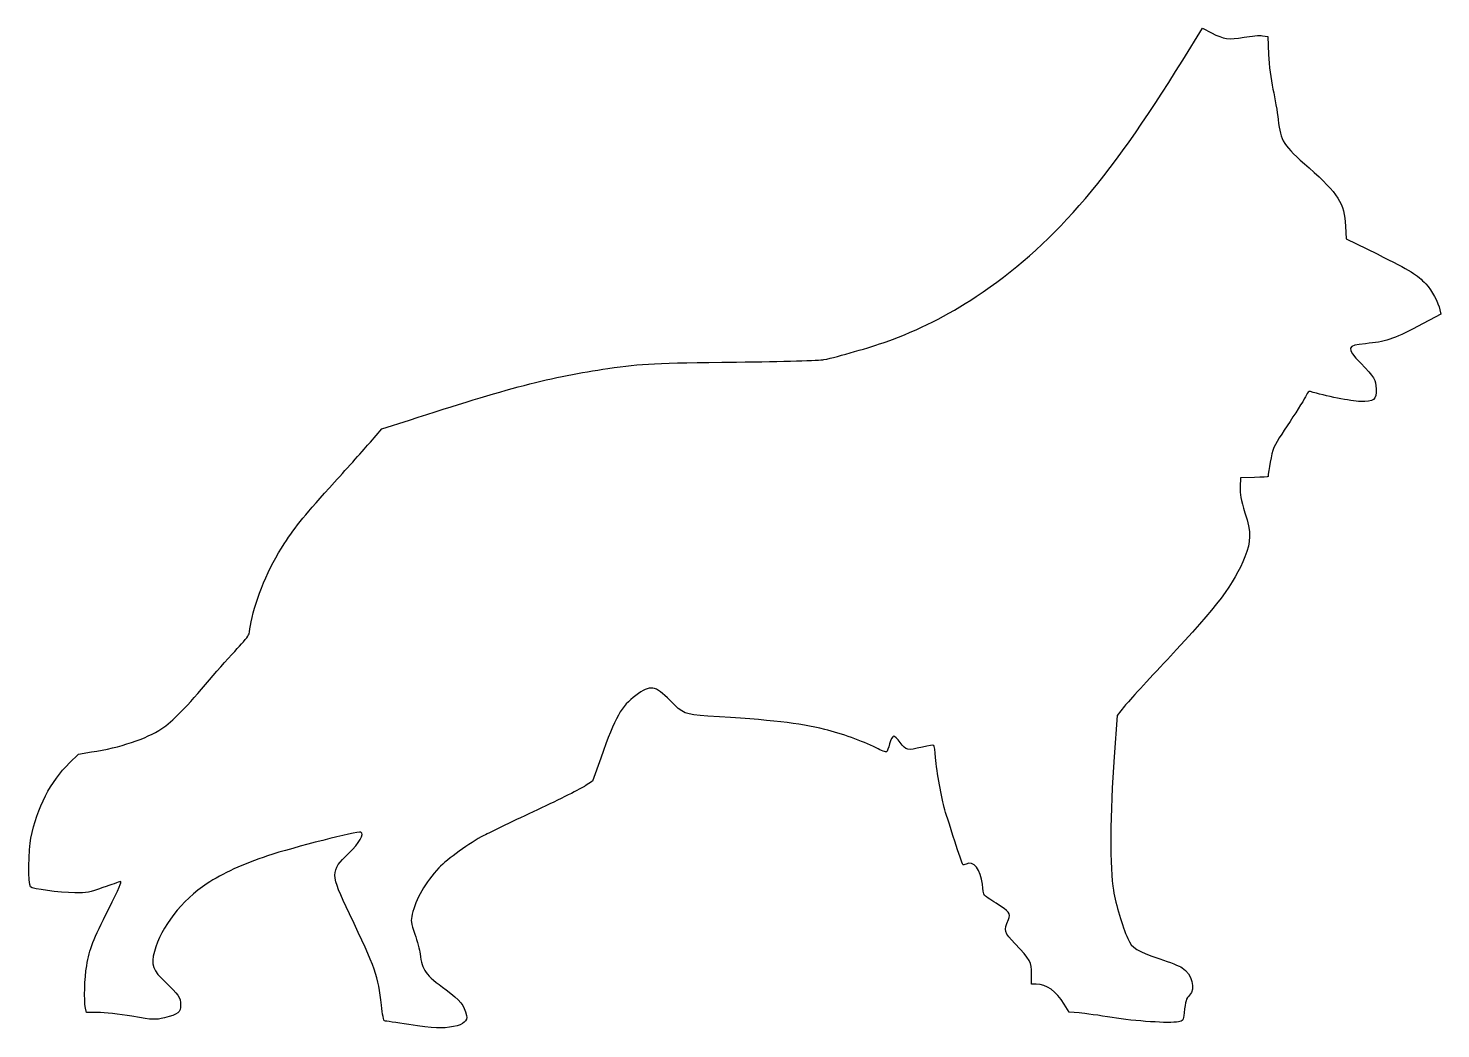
# Model space of a CAD drawing. Header units: centimetres. Extents: x -17.6 to 17.6, y -12.5 to 12.5.
import ezdxf

# ---------------------------------------------------------------- set-up
doc = ezdxf.new("R2010")
doc.units = ezdxf.units.CM
doc.header["$MEASUREMENT"] = 0
doc.layers.add('Layer 1', color=7, linetype='Continuous')

msp = doc.modelspace()

# ---------------------------------------------------------------- linework, layer by layer
at = {"layer": 'Layer 1'}
msp.add_open_spline([(11.2007, 11.684), (9.30628, 8.61836), (7.91987, 7.03086), (6.04309, 5.78203), (6.04309, 5.78203), (5.29873, 5.28814), (4.63903, 4.95653), (3.79237, 4.65314), (3.79237, 4.65314), (3.41137, 4.51556), (2.5894, 4.2792), (2.24015, 4.20511), (2.24015, 4.20511), (2.13784, 4.18394), (1.23473, 4.15925), (0.05293, 4.14514), (0.05293, 4.14514), (-1.98965, 4.12397), (-2.27893, 4.10986), (-3.15735, 3.98286), (-3.15735, 3.98286), (-4.5226, 3.78883), (-5.72204, 3.47839), (-8.11388, 2.69522), (-8.11388, 2.69522), (-8.11388, 2.69522), (-8.8018, 2.47297), (-8.8018, 2.47297), (-8.8018, 2.47297), (-8.8018, 2.47297), (-9.08755, 2.14489), (-9.08755, 2.14489), (-9.08755, 2.14489), (-9.2463, 1.96497), (-9.64847, 1.51695), (-9.98361, 1.14653), (-9.98361, 1.14653), (-10.71386, 0.33867), (-10.94669, 0.05645), (-11.24303, -0.39511), (-11.24303, -0.39511), (-11.62403, -0.97719), (-11.95564, -1.76389), (-12.065, -2.34597), (-12.065, -2.34597), (-12.08617, -2.46239), (-12.11086, -2.59644), (-12.12144, -2.6423), (-12.12144, -2.6423), (-12.13202, -2.69169), (-12.26255, -2.85749), (-12.41425, -3.01272), (-12.41425, -3.01272), (-12.56594, -3.17147), (-12.87639, -3.52072), (-13.10569, -3.79236), (-13.10569, -3.79236), (-13.65955, -4.44853), (-14.04761, -4.84717), (-14.29808, -5.00944), (-14.29808, -5.00944), (-14.68614, -5.26697), (-15.3423, -5.48569), (-16.05139, -5.59152), (-16.05139, -5.59152), (-16.05139, -5.59152), (-16.383, -5.64444), (-16.383, -5.64444), (-16.383, -5.64444), (-16.383, -5.64444), (-16.60525, -5.86316), (-16.60525, -5.86316), (-16.60525, -5.86316), (-17.07797, -6.33235), (-17.40958, -6.97794), (-17.57186, -7.74347), (-17.57186, -7.74347), (-17.6283, -8.01511), (-17.63536, -8.90764), (-17.58244, -8.96055), (-17.58244, -8.96055), (-17.526, -9.01699), (-16.86983, -9.10872), (-16.47472, -9.11224), (-16.47472, -9.11224), (-16.17133, -9.11577), (-16.1043, -9.10166), (-15.76916, -8.98171), (-15.76916, -8.98171), (-15.56455, -8.91115), (-15.37052, -8.8406), (-15.33524, -8.83002), (-15.33524, -8.83002), (-15.28938, -8.81591), (-15.36699, -8.99935), (-15.62452, -9.51088), (-15.62452, -9.51088), (-16.01963, -10.29405), (-16.10077, -10.50219), (-16.17485, -10.93257), (-16.17485, -10.93257), (-16.22777, -11.23596), (-16.24541, -11.79335), (-16.2066, -11.9909), (-16.2066, -11.9909), (-16.2066, -11.9909), (-16.18191, -12.10026), (-16.18191, -12.10026), (-16.18191, -12.10026), (-16.18191, -12.10026), (-15.89616, -12.10026), (-15.89616, -12.10026), (-15.89616, -12.10026), (-15.74094, -12.10026), (-15.35641, -12.14259), (-15.04597, -12.19551), (-15.04597, -12.19551), (-14.48505, -12.28723), (-14.47447, -12.29076), (-14.23458, -12.23079), (-14.23458, -12.23079), (-13.88886, -12.14612), (-13.82889, -12.09673), (-13.82889, -11.91329), (-13.82889, -11.91329), (-13.82889, -11.72632), (-13.88886, -11.63812), (-14.20283, -11.34885), (-14.20283, -11.34885), (-14.52386, -11.05252), (-14.57677, -10.90435), (-14.48505, -10.57627), (-14.48505, -10.57627), (-14.31572, -9.96244), (-13.80066, -9.29921), (-13.16919, -8.87941), (-13.16919, -8.87941), (-12.8023, -8.63599), (-12.24844, -8.38199), (-11.65577, -8.18797), (-11.65577, -8.18797), (-11.00666, -7.97278), (-9.40858, -7.56708), (-9.33096, -7.5953), (-9.33096, -7.5953), (-9.23218, -7.63411), (-9.36271, -7.86341), (-9.63082, -8.12447), (-9.63082, -8.12447), (-10.09296, -8.5725), (-10.09296, -8.62894), (-9.60965, -9.63789), (-9.60965, -9.63789), (-8.95701, -11.00667), (-8.89351, -11.19011), (-8.8159, -11.91683), (-8.8159, -11.91683), (-8.79121, -12.14966), (-8.75593, -12.31194), (-8.73476, -12.31194), (-8.73476, -12.31194), (-8.71359, -12.31194), (-8.44195, -12.35427), (-8.13151, -12.40013), (-8.13151, -12.40013), (-7.50004, -12.49891), (-7.29895, -12.50596), (-7.00968, -12.44952), (-7.00968, -12.44952), (-6.76274, -12.40013), (-6.6569, -12.31194), (-6.68865, -12.17788), (-6.68865, -12.17788), (-6.74862, -11.9133), (-6.84387, -11.79688), (-7.19665, -11.53582), (-7.19665, -11.53582), (-7.72229, -11.15482), (-7.79637, -11.05251), (-7.84929, -10.63624), (-7.84929, -10.63624), (-7.85987, -10.53746), (-7.91985, -10.31874), (-7.97982, -10.14235), (-7.97982, -10.14235), (-8.0786, -9.84954), (-8.08213, -9.81427), (-8.04685, -9.64493), (-8.04685, -9.64493), (-7.96571, -9.28862), (-7.70818, -8.8406), (-7.37657, -8.48782), (-7.37657, -8.48782), (-7.17196, -8.2691), (-6.60399, -7.85988), (-6.25474, -7.67996), (-6.25474, -7.67996), (-6.07835, -7.58824), (-5.4751, -7.29896), (-4.91771, -7.0379), (-4.91771, -7.0379), (-4.36032, -6.77684), (-3.82057, -6.50873), (-3.72179, -6.44171), (-3.72179, -6.44171), (-3.72179, -6.44171), (-3.54187, -6.32529), (-3.54187, -6.32529), (-3.54187, -6.32529), (-3.54187, -6.32529), (-3.33726, -5.74673), (-3.33726, -5.74673), (-3.33726, -5.74673), (-2.95979, -4.69545), (-2.82573, -4.45909), (-2.45884, -4.1804), (-2.45884, -4.1804), (-2.10253, -3.90876), (-1.97201, -3.92993), (-1.60512, -4.30387), (-1.60512, -4.30387), (-1.26998, -4.64606), (-1.24176, -4.65665), (-0.6632, -4.69545), (-0.6632, -4.69545), (0.97369, -4.79776), (1.59458, -4.87184), (2.2578, -5.03059), (2.2578, -5.03059), (2.68466, -5.13642), (3.19266, -5.31634), (3.54191, -5.49273), (3.54191, -5.49273), (3.67244, -5.55976), (3.79238, -5.60562), (3.80297, -5.59151), (3.80297, -5.59151), (3.81708, -5.58093), (3.84883, -5.4892), (3.88058, -5.39043), (3.88058, -5.39043), (3.9088, -5.29165), (3.95466, -5.20346), (3.97583, -5.1964), (3.97583, -5.1964), (4.00052, -5.18582), (4.07461, -5.2599), (4.14516, -5.35868), (4.14516, -5.35868), (4.29333, -5.56329), (4.30744, -5.56682), (4.70255, -5.47157), (4.70255, -5.47157), (4.85072, -5.43629), (4.98124, -5.41513), (4.9883, -5.42924), (4.9883, -5.42924), (4.99536, -5.43982), (5.01299, -5.57741), (5.02711, -5.73263), (5.02711, -5.73263), (5.05886, -6.1101), (5.17175, -6.73099), (5.25994, -7.03791), (5.25994, -7.03791), (5.34813, -7.33777), (5.68327, -8.36788), (5.70444, -8.40669), (5.70444, -8.40669), (5.7115, -8.4208), (5.7503, -8.41375), (5.78911, -8.39258), (5.78911, -8.39258), (5.96903, -8.29733), (6.16305, -8.53722), (6.19833, -8.89705), (6.19833, -8.89705), (6.20891, -9.02758), (6.22655, -9.14752), (6.24066, -9.16516), (6.24066, -9.16516), (6.25124, -9.18633), (6.38883, -9.27805), (6.54052, -9.36977), (6.54052, -9.36977), (6.87919, -9.57791), (6.91094, -9.62377), (6.84744, -9.77899), (6.84744, -9.77899), (6.73102, -10.05768), (6.74513, -10.10355), (7.00972, -10.37871), (7.00972, -10.37871), (7.39425, -10.78088), (7.426, -10.84085), (7.426, -11.13718), (7.426, -11.13718), (7.426, -11.13718), (7.426, -11.39471), (7.426, -11.39471), (7.426, -11.39471), (7.426, -11.39471), (7.54242, -11.39471), (7.54242, -11.39471), (7.54242, -11.39471), (7.807, -11.39471), (8.03631, -11.56052), (8.24092, -11.89213), (8.24092, -11.89213), (8.24092, -11.89213), (8.36086, -12.08969), (8.36086, -12.08969), (8.36086, -12.08969), (8.36086, -12.08969), (8.61486, -12.11086), (8.61486, -12.11086), (8.61486, -12.11086), (8.75597, -12.12497), (9.12639, -12.17436), (9.43683, -12.22728), (9.43683, -12.22728), (10.00833, -12.319), (10.86558, -12.37545), (11.09136, -12.33311), (11.09136, -12.33311), (11.2113, -12.30842), (11.21483, -12.30489), (11.236, -12.10733), (11.236, -12.10733), (11.26775, -11.80394), (11.28539, -11.75102), (11.37006, -11.66636), (11.37006, -11.66636), (11.52881, -11.50761), (11.43356, -11.14778), (11.18662, -10.98197), (11.18662, -10.98197), (11.12665, -10.93964), (10.87265, -10.84086), (10.6257, -10.75972), (10.6257, -10.75972), (10.05773, -10.57275), (9.93073, -10.49161), (9.82842, -10.25525), (9.82842, -10.25525), (9.68731, -9.93422), (9.53209, -9.41211), (9.46859, -9.04875), (9.46859, -9.04875), (9.37687, -8.54075), (9.38392, -7.08378), (9.48623, -5.71853), (9.48623, -5.71853), (9.48623, -5.71853), (9.56031, -4.68136), (9.56031, -4.68136), (9.56031, -4.68136), (9.56031, -4.68136), (9.75081, -4.44853), (9.75081, -4.44853), (9.75081, -4.44853), (9.85664, -4.32153), (10.33642, -3.79589), (10.81973, -3.28084), (10.81973, -3.28084), (12.09326, -1.91559), (12.47073, -1.41817), (12.75295, -0.71967), (12.75295, -0.71967), (12.9117, -0.33867), (12.9117, -0.11995), (12.75648, 0.381), (12.75648, 0.381), (12.65065, 0.71614), (12.62948, 0.84314), (12.63654, 1.02658), (12.63654, 1.02658), (12.63654, 1.02658), (12.64712, 1.25236), (12.64712, 1.25236), (12.64712, 1.25236), (12.64712, 1.25236), (12.99284, 1.26294), (12.99284, 1.26294), (12.99284, 1.26294), (13.17981, 1.26647), (13.33503, 1.27705), (13.33503, 1.28763), (13.33503, 1.28763), (13.33503, 1.40757), (13.42675, 1.8803), (13.46909, 1.98966), (13.46909, 1.98966), (13.50084, 2.0708), (13.68428, 2.37419), (13.88184, 2.66347), (13.88184, 2.66347), (14.07587, 2.95628), (14.25931, 3.24555), (14.28401, 3.30905), (14.28401, 3.30905), (14.31576, 3.38666), (14.35104, 3.41841), (14.38984, 3.40783), (14.38984, 3.40783), (14.7532, 3.29494), (15.40937, 3.16441), (15.63515, 3.16089), (15.63515, 3.16089), (15.9844, 3.15736), (16.03732, 3.1997), (16.03026, 3.47486), (16.03026, 3.47486), (16.0232, 3.70769), (15.99145, 3.76061), (15.64573, 4.11692), (15.64573, 4.11692), (15.27531, 4.49792), (15.29295, 4.56142), (15.7692, 4.60375), (15.7692, 4.60375), (16.25603, 4.64961), (16.45712, 4.71311), (17.06389, 5.03061), (17.06389, 5.03061), (17.06389, 5.03061), (17.64597, 5.33753), (17.64597, 5.33753), (17.64597, 5.33753), (17.64597, 5.33753), (17.6248, 5.44689), (17.6248, 5.44689), (17.6248, 5.44689), (17.58952, 5.62681), (17.42372, 5.93372), (17.27202, 6.096), (17.27202, 6.096), (17.06035, 6.32531), (16.90513, 6.42056), (16.05494, 6.84389), (16.05494, 6.84389), (16.05494, 6.84389), (15.28588, 7.22489), (15.28588, 7.22489), (15.28588, 7.22489), (15.28588, 7.22489), (15.26824, 7.53886), (15.26824, 7.53886), (15.26824, 7.53886), (15.23296, 8.12094), (15.08832, 8.34672), (14.35807, 8.9923), (14.35807, 8.9923), (13.69838, 9.57086), (13.64899, 9.64847), (13.58549, 10.20233), (13.58549, 10.20233), (13.56432, 10.3893), (13.50435, 10.7315), (13.45496, 10.9608), (13.45496, 10.9608), (13.39852, 11.22538), (13.35618, 11.53936), (13.3456, 11.82511), (13.3456, 11.82511), (13.3456, 11.82511), (13.32443, 12.27314), (13.32443, 12.27314), (13.32443, 12.27314), (13.32443, 12.27314), (13.1939, 12.29431), (13.1939, 12.29431), (13.1939, 12.29431), (13.12334, 12.30489), (12.91521, 12.29078), (12.73176, 12.25903), (12.73176, 12.25903), (12.3437, 12.192), (12.23082, 12.20611), (11.9239, 12.36486), (11.9239, 12.36486), (11.9239, 12.36486), (11.69459, 12.48128), (11.69459, 12.48128), (11.69459, 12.48128), (11.69459, 12.48128), (11.2007, 11.684), (11.2007, 11.684)], degree=3, knots=[0, 0, 0, 0, 0.00813008, 0.00813008, 0.00813008, 0.00813008, 0.01626016, 0.01626016, 0.01626016, 0.01626016, 0.02439024, 0.02439024, 0.02439024, 0.02439024, 0.03252033, 0.03252033, 0.03252033, 0.03252033, 0.04065041, 0.04065041, 0.04065041, 0.04065041, 0.04878049, 0.04878049, 0.04878049, 0.04878049, 0.05691057, 0.05691057, 0.05691057, 0.05691057, 0.06504065, 0.06504065, 0.06504065, 0.06504065, 0.07317073, 0.07317073, 0.07317073, 0.07317073, 0.08130081, 0.08130081, 0.08130081, 0.08130081, 0.08943089, 0.08943089, 0.08943089, 0.08943089, 0.09756098, 0.09756098, 0.09756098, 0.09756098, 0.10569106, 0.10569106, 0.10569106, 0.10569106, 0.11382114, 0.11382114, 0.11382114, 0.11382114, 0.12195122, 0.12195122, 0.12195122, 0.12195122, 0.1300813, 0.1300813, 0.1300813, 0.1300813, 0.13821138, 0.13821138, 0.13821138, 0.13821138, 0.14634146, 0.14634146, 0.14634146, 0.14634146, 0.15447154, 0.15447154, 0.15447154, 0.15447154, 0.16260163, 0.16260163, 0.16260163, 0.16260163, 0.17073171, 0.17073171, 0.17073171, 0.17073171, 0.17886179, 0.17886179, 0.17886179, 0.17886179, 0.18699187, 0.18699187, 0.18699187, 0.18699187, 0.19512195, 0.19512195, 0.19512195, 0.19512195, 0.20325203, 0.20325203, 0.20325203, 0.20325203, 0.21138211, 0.21138211, 0.21138211, 0.21138211, 0.2195122, 0.2195122, 0.2195122, 0.2195122, 0.22764228, 0.22764228, 0.22764228, 0.22764228, 0.23577236, 0.23577236, 0.23577236, 0.23577236, 0.24390244, 0.24390244, 0.24390244, 0.24390244, 0.25203252, 0.25203252, 0.25203252, 0.25203252, 0.2601626, 0.2601626, 0.2601626, 0.2601626, 0.26829268, 0.26829268, 0.26829268, 0.26829268, 0.27642276, 0.27642276, 0.27642276, 0.27642276, 0.28455285, 0.28455285, 0.28455285, 0.28455285, 0.29268293, 0.29268293, 0.29268293, 0.29268293, 0.30081301, 0.30081301, 0.30081301, 0.30081301, 0.30894309, 0.30894309, 0.30894309, 0.30894309, 0.31707317, 0.31707317, 0.31707317, 0.31707317, 0.32520325, 0.32520325, 0.32520325, 0.32520325, 0.33333333, 0.33333333, 0.33333333, 0.33333333, 0.34146341, 0.34146341, 0.34146341, 0.34146341, 0.3495935, 0.3495935, 0.3495935, 0.3495935, 0.35772358, 0.35772358, 0.35772358, 0.35772358, 0.36585366, 0.36585366, 0.36585366, 0.36585366, 0.37398374, 0.37398374, 0.37398374, 0.37398374, 0.38211382, 0.38211382, 0.38211382, 0.38211382, 0.3902439, 0.3902439, 0.3902439, 0.3902439, 0.39837398, 0.39837398, 0.39837398, 0.39837398, 0.40650407, 0.40650407, 0.40650407, 0.40650407, 0.41463415, 0.41463415, 0.41463415, 0.41463415, 0.42276423, 0.42276423, 0.42276423, 0.42276423, 0.43089431, 0.43089431, 0.43089431, 0.43089431, 0.43902439, 0.43902439, 0.43902439, 0.43902439, 0.44715447, 0.44715447, 0.44715447, 0.44715447, 0.45528455, 0.45528455, 0.45528455, 0.45528455, 0.46341463, 0.46341463, 0.46341463, 0.46341463, 0.47154472, 0.47154472, 0.47154472, 0.47154472, 0.4796748, 0.4796748, 0.4796748, 0.4796748, 0.48780488, 0.48780488, 0.48780488, 0.48780488, 0.49593496, 0.49593496, 0.49593496, 0.49593496, 0.50406504, 0.50406504, 0.50406504, 0.50406504, 0.51219512, 0.51219512, 0.51219512, 0.51219512, 0.5203252, 0.5203252, 0.5203252, 0.5203252, 0.52845528, 0.52845528, 0.52845528, 0.52845528, 0.53658537, 0.53658537, 0.53658537, 0.53658537, 0.54471545, 0.54471545, 0.54471545, 0.54471545, 0.55284553, 0.55284553, 0.55284553, 0.55284553, 0.56097561, 0.56097561, 0.56097561, 0.56097561, 0.56910569, 0.56910569, 0.56910569, 0.56910569, 0.57723577, 0.57723577, 0.57723577, 0.57723577, 0.58536585, 0.58536585, 0.58536585, 0.58536585, 0.59349593, 0.59349593, 0.59349593, 0.59349593, 0.60162602, 0.60162602, 0.60162602, 0.60162602, 0.6097561, 0.6097561, 0.6097561, 0.6097561, 0.61788618, 0.61788618, 0.61788618, 0.61788618, 0.62601626, 0.62601626, 0.62601626, 0.62601626, 0.63414634, 0.63414634, 0.63414634, 0.63414634, 0.64227642, 0.64227642, 0.64227642, 0.64227642, 0.6504065, 0.6504065, 0.6504065, 0.6504065, 0.65853659, 0.65853659, 0.65853659, 0.65853659, 0.66666667, 0.66666667, 0.66666667, 0.66666667, 0.67479675, 0.67479675, 0.67479675, 0.67479675, 0.68292683, 0.68292683, 0.68292683, 0.68292683, 0.69105691, 0.69105691, 0.69105691, 0.69105691, 0.69918699, 0.69918699, 0.69918699, 0.69918699, 0.70731707, 0.70731707, 0.70731707, 0.70731707, 0.71544715, 0.71544715, 0.71544715, 0.71544715, 0.72357724, 0.72357724, 0.72357724, 0.72357724, 0.73170732, 0.73170732, 0.73170732, 0.73170732, 0.7398374, 0.7398374, 0.7398374, 0.7398374, 0.74796748, 0.74796748, 0.74796748, 0.74796748, 0.75609756, 0.75609756, 0.75609756, 0.75609756, 0.76422764, 0.76422764, 0.76422764, 0.76422764, 0.77235772, 0.77235772, 0.77235772, 0.77235772, 0.7804878, 0.7804878, 0.7804878, 0.7804878, 0.78861789, 0.78861789, 0.78861789, 0.78861789, 0.79674797, 0.79674797, 0.79674797, 0.79674797, 0.80487805, 0.80487805, 0.80487805, 0.80487805, 0.81300813, 0.81300813, 0.81300813, 0.81300813, 0.82113821, 0.82113821, 0.82113821, 0.82113821, 0.82926829, 0.82926829, 0.82926829, 0.82926829, 0.83739837, 0.83739837, 0.83739837, 0.83739837, 0.84552846, 0.84552846, 0.84552846, 0.84552846, 0.85365854, 0.85365854, 0.85365854, 0.85365854, 0.86178862, 0.86178862, 0.86178862, 0.86178862, 0.8699187, 0.8699187, 0.8699187, 0.8699187, 0.87804878, 0.87804878, 0.87804878, 0.87804878, 0.88617886, 0.88617886, 0.88617886, 0.88617886, 0.89430894, 0.89430894, 0.89430894, 0.89430894, 0.90243902, 0.90243902, 0.90243902, 0.90243902, 0.91056911, 0.91056911, 0.91056911, 0.91056911, 0.91869919, 0.91869919, 0.91869919, 0.91869919, 0.92682927, 0.92682927, 0.92682927, 0.92682927, 0.93495935, 0.93495935, 0.93495935, 0.93495935, 0.94308943, 0.94308943, 0.94308943, 0.94308943, 0.95121951, 0.95121951, 0.95121951, 0.95121951, 0.95934959, 0.95934959, 0.95934959, 0.95934959, 0.96747967, 0.96747967, 0.96747967, 0.96747967, 0.97560976, 0.97560976, 0.97560976, 0.97560976, 0.98373984, 0.98373984, 0.98373984, 0.98373984, 1, 1, 1, 1], dxfattribs=at)

doc.saveas('drawing.dxf')
